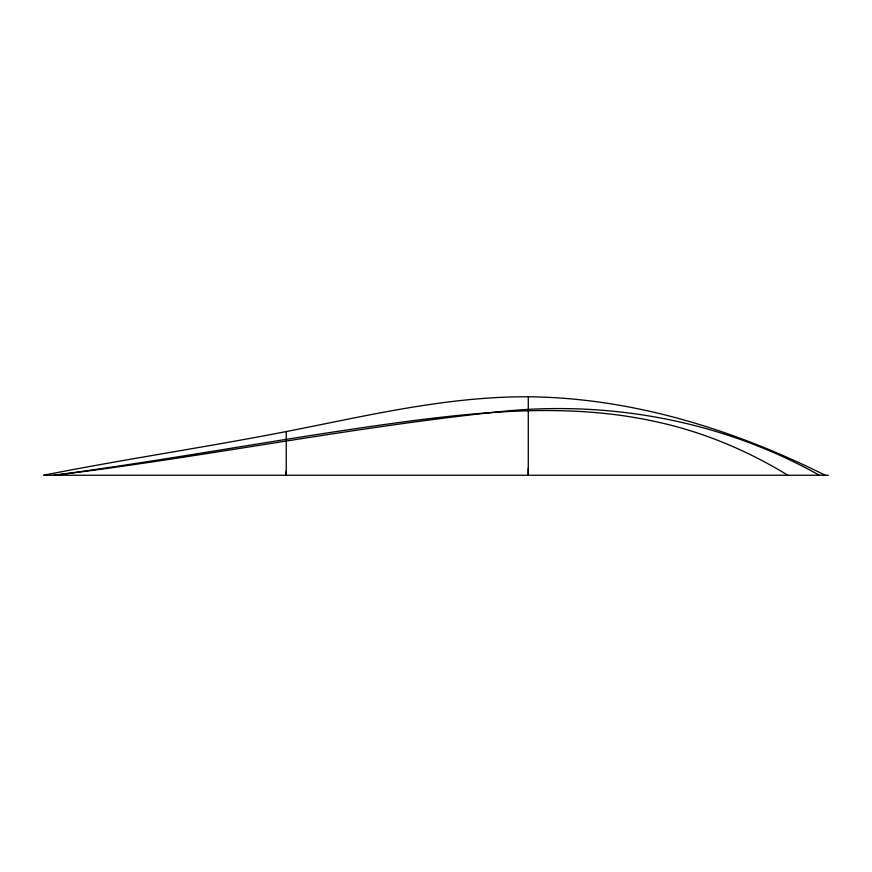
<?xml version="1.0" encoding="UTF-8"?>
<svg xmlns="http://www.w3.org/2000/svg" width="872" height="872" viewBox="0 0 872 872"><rect width="100%" height="100%" fill="white"/><g stroke="black" fill="none" stroke-linecap="round" stroke-linejoin="round"><path stroke-width="1.31" d="M286.234 475.24L286.245 431.586M528.279 475.24L528.279 396.782C446.311 396.389 366.196 415.966 286.245 431.564C205.574 447.303 124.216 459.261 43.6 475.24L828.4 475.24M528.279 467.97L528.083 475.24M286.245 471.054L285.907 475.24M53.792 475.24C169.517 459.936 284.25 438.027 399.921 422.397C485.29 410.974 573.067 402.853 657.968 422.146A391.877 389.272 90 0 1 690.864 430.899C724.872 441.526 757.441 456.612 787.787 475.24M54.74 475.24C205.421 456.884 354.457 426.452 505.509 411.104C613.605 400.738 724.403 422.015 819.364 475.24M528.279 396.771C631.873 397.785 733.09 429.297 825.206 475.24"/></g></svg>
